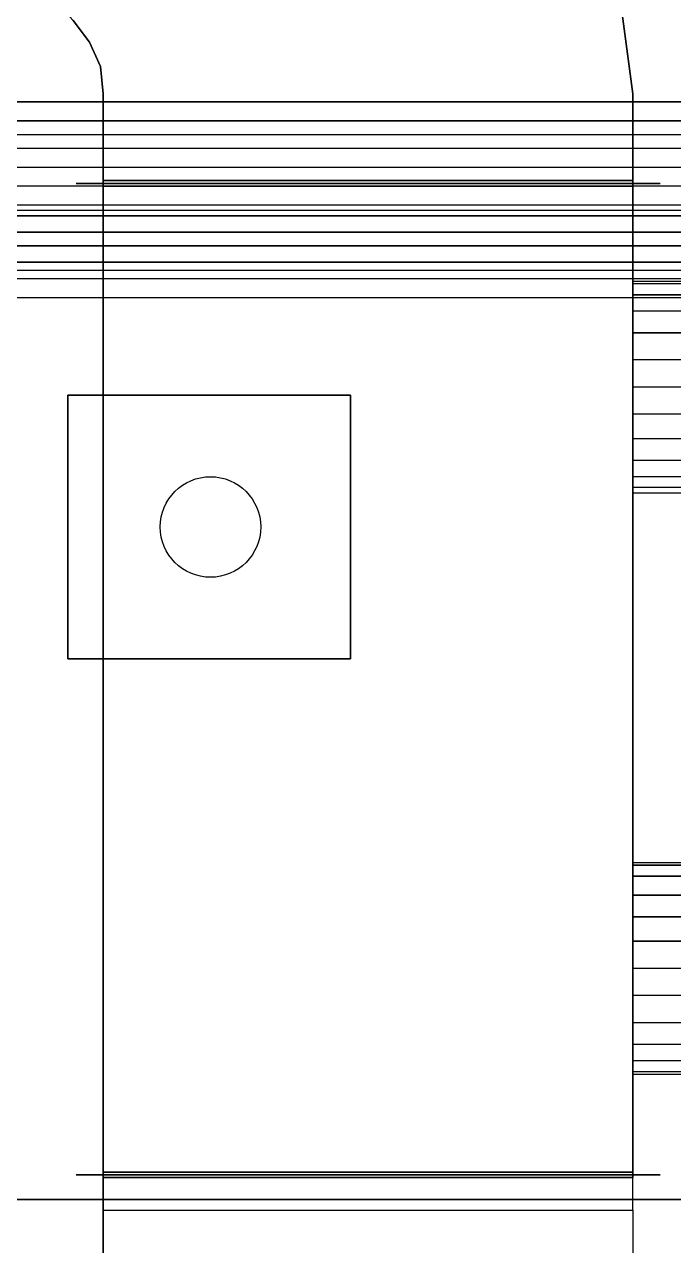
# Model space of a CAD drawing. Header units: metres. Extents: x 114 to 218, y 8 to 180.
# Drawn here: x 170.63 to 174.31, y 79.21 to 86.12 of the extents above; entities that cross this region are included whole.
import ezdxf

# ---------------------------------------------------------------- set-up
doc = ezdxf.new("R2010")
doc.units = ezdxf.units.M
doc.header["$MEASUREMENT"] = 0
for name, color, linetype in [('_Route', 7, 'Continuous'), ('E-LIGHT', 7, 'Continuous'), ('M-EA2S-Conn', 7, 'Continuous'), ('M-EA2S-Rect', 7, 'Continuous'), ('M-EA2S-Round', 7, 'Continuous'), ('PL-DCW-Pipe', 7, 'Continuous'), ('PL-DCW-Pipe_Fitting-Insulation', 7, 'Continuous'), ('PL-DHW-Pipe', 7, 'Continuous'), ('PL-DHW-Pipe_Fitting-Insulation', 7, 'Continuous'), ('PL-DHWR-Pipe', 7, 'Continuous'), ('PL-DHWR-Pipe_Fitting-Insulation', 7, 'Continuous'), ('S-3D-BEAM', 7, 'Continuous')]:
    doc.layers.add(name, color=color, linetype=linetype)

msp = doc.modelspace()

# ---------------------------------------------------------------- linework, layer by layer
at = {"layer": '_Route', "color": 4, "true_color": 0x00ffff}
for points in [[(126.489, 57.984), (150.623, 57.984), (150.623, 65.1518), (169.8193, 65.1518), (169.8193, 85.5019), (182.2324, 85.5019)], [(126.489, 57.984), (150.623, 57.984), (150.623, 65.1518), (169.8193, 65.1518), (169.8193, 85.5019), (182.2324, 85.5019)], [(193.461, 85.4557), (193.461, 85.0712), (169.3117, 85.0712), (169.3117, 65.721), (150.623, 65.721), (150.623, 77.2265), (141.1786, 77.2265), (140.8402, 77.2265), (130.5806, 77.2265), (130.2422, 77.2265), (126.489, 77.2265)], [(193.461, 85.4557), (193.461, 85.0712), (169.3117, 85.0712), (169.3117, 65.721), (150.623, 65.721), (150.623, 77.2265), (141.1786, 77.2265), (140.8402, 77.2265), (130.5806, 77.2265), (130.2422, 77.2265), (126.489, 77.2265)], [(165.8816, 84.7328), (196.7835, 84.7328)], [(165.8816, 84.7328), (196.7835, 84.7328)]]:
    msp.add_lwpolyline(points, dxfattribs=at)
at = {"layer": 'E-LIGHT', "color": 5, "true_color": 0x0000ff}
for points in [[(170.8807, 82.5332), (170.8807, 84.0252), (172.4804, 84.0252), (172.4804, 82.5332), (172.4804, 84.0252), (170.8807, 84.0252), (170.8807, 82.5332)], [(170.8807, 84.0252), (170.8807, 84.0252)], [(170.8807, 84.0252), (170.8807, 84.0252)], [(172.4804, 84.0252), (172.4804, 84.0252)], [(172.4804, 84.0252), (172.4804, 84.0252)], [(171.6805, 83.5638), (171.6805, 83.5638)], [(171.4037, 83.2715), (171.4037, 83.2715)], [(171.9728, 83.2715), (171.9728, 83.2715)], [(171.6805, 82.9946), (171.6805, 82.9946)], [(172.4804, 82.5332), (170.8807, 82.5332), (172.4804, 82.5332)], [(170.8807, 82.5332), (170.8807, 82.5332)], [(170.8807, 82.5332), (170.8807, 82.5332)], [(172.4804, 82.5332), (172.4804, 82.5332)], [(172.4804, 82.5332), (172.4804, 82.5332)]]:
    msp.add_lwpolyline(points, dxfattribs=at)
msp.add_circle((171.6882, 83.2792), 0.2846, dxfattribs=at)
msp.add_circle((171.6882, 83.2792), 0.2846, dxfattribs=at)
at = {"layer": 'M-EA2S-Conn', "color": 40, "true_color": 0xffbf00}
for points in [[(170.9268, 85.225), (170.9268, 85.225)], [(170.9268, 85.225), (174.2339, 85.225), (170.9268, 85.225)], [(170.9268, 85.225), (174.2339, 85.225), (170.9268, 85.225)], [(170.9268, 85.225), (170.9268, 85.225)], [(170.9268, 85.225), (170.9268, 85.225)], [(174.0801, 85.2404), (171.0806, 85.2404), (174.0801, 85.2404)], [(174.0801, 85.225), (171.0806, 85.225), (171.0806, 85.2404), (171.0806, 85.225), (174.0801, 85.225), (174.0801, 85.2404), (174.0801, 85.225)], [(171.0806, 85.2404), (171.0806, 85.2404)], [(171.0806, 85.225), (174.0801, 85.225), (171.0806, 85.225), (171.0806, 85.2096), (171.0806, 85.225)], [(171.0806, 85.225), (171.0806, 85.225)], [(171.0806, 85.225), (171.0806, 85.225)], [(171.0806, 85.225), (171.0806, 85.225)], [(174.0801, 85.2096), (171.0806, 85.2096), (174.0801, 85.2096)], [(171.0806, 85.2096), (171.0806, 85.2096)], [(174.0801, 85.2404), (174.0801, 85.2404)], [(174.0801, 85.2096), (174.0801, 85.225), (174.0801, 85.2096)], [(174.0801, 85.225), (174.0801, 85.225)], [(174.0801, 85.225), (174.0801, 85.225)], [(174.0801, 85.2096), (174.0801, 85.2096)], [(174.2339, 85.225), (174.2339, 85.225)], [(174.2339, 85.225), (174.2339, 85.225)], [(174.2339, 79.6107), (170.9268, 79.6107), (174.2339, 79.6107)], [(170.9268, 79.6107), (170.9268, 79.6107)], [(174.2339, 79.6107), (170.9268, 79.6107)], [(174.2339, 79.6107), (170.9268, 79.6107)], [(170.9268, 79.6107), (170.9268, 79.6107)], [(171.0806, 79.626), (174.0801, 79.626), (171.0806, 79.626)], [(171.0806, 79.6107), (174.0801, 79.6107), (174.0801, 79.626), (174.0801, 79.6107), (171.0806, 79.6107), (171.0806, 79.626), (171.0806, 79.6107)], [(171.0806, 79.626), (171.0806, 79.626)], [(174.0801, 79.5953), (174.0801, 79.6107), (171.0806, 79.6107), (171.0806, 79.5953), (171.0806, 79.6107), (174.0801, 79.6107), (174.0801, 79.5953)], [(171.0806, 79.6107), (171.0806, 79.6107)], [(171.0806, 79.6107), (171.0806, 79.6107)], [(171.0806, 79.5953), (174.0801, 79.5953), (171.0806, 79.5953)], [(171.0806, 79.5953), (171.0806, 79.5953)], [(174.0801, 79.626), (174.0801, 79.626)], [(174.0801, 79.6107), (174.0801, 79.6107)], [(174.0801, 79.6107), (174.0801, 79.6107)], [(174.0801, 79.6107), (174.0801, 79.6107)], [(174.0801, 79.6107), (174.0801, 79.6107)], [(174.0801, 79.5953), (174.0801, 79.5953)], [(174.2339, 79.6107), (174.2339, 79.6107)], [(174.2339, 79.6107), (174.2339, 79.6107)], [(174.2339, 79.6107), (174.2339, 79.6107)]]:
    msp.add_lwpolyline(points, dxfattribs=at)
at = {"layer": 'M-EA2S-Rect', "color": 40, "true_color": 0xffbf00}
for points in [[(170.9115, 86.1479), (170.773, 86.3017), (172.8957, 88.4244), (173.0341, 88.2706), (173.6032, 87.5322), (173.0341, 88.2706), (172.8957, 88.4244), (170.773, 86.3017), (170.9115, 86.1479), (171.0037, 86.0248), (170.9115, 86.1479)], [(174.0801, 85.7326), (173.957, 86.6555), (174.0801, 85.7326)], [(171.0037, 86.0248), (171.0653, 85.8864), (171.0037, 86.0248)], [(171.0037, 86.0248), (171.0037, 86.0248)], [(171.0037, 86.0248), (171.0037, 86.0248)], [(171.0653, 85.8864), (171.0806, 85.7326), (171.0653, 85.8864)], [(171.0653, 85.8864), (171.0653, 85.8864)], [(171.0806, 85.7326), (171.0806, 85.225), (171.0806, 85.7326)], [(171.0806, 85.7326), (171.0806, 85.7326)], [(174.0801, 85.7326), (174.0801, 85.225), (174.0801, 85.7326)], [(174.0801, 85.7326), (174.0801, 85.7326)], [(171.0806, 85.225), (174.0801, 85.225), (174.0801, 79.6107), (174.0801, 85.225), (171.0806, 85.225), (171.0806, 79.6107), (174.0801, 79.6107), (171.0806, 79.6107), (171.0806, 85.225)], [(171.0806, 85.225), (171.0806, 85.225)], [(171.0806, 85.225), (174.0801, 85.225), (171.0806, 85.225)], [(171.0806, 85.225), (171.0806, 85.225)], [(174.0801, 85.225), (174.0801, 85.225)], [(174.0801, 85.225), (174.0801, 85.225)], [(171.0806, 79.6107), (171.0806, 79.6107)], [(171.0806, 79.6107), (171.0806, 79.6107)], [(174.0801, 79.4107), (174.0801, 79.6107), (171.0806, 79.6107), (171.0806, 79.4107), (174.0801, 79.4107), (174.0801, 79.6107), (171.0806, 79.6107)], [(171.0806, 79.4107), (171.0806, 79.6107)], [(171.0806, 79.6107), (171.0806, 79.6107)], [(174.0801, 79.6107), (174.0801, 79.6107)], [(174.0801, 79.6107), (174.0801, 79.6107)], [(174.0801, 79.6107), (174.0801, 79.6107)], [(171.0806, 79.4107), (171.0806, 77.9341), (171.0806, 79.4107), (174.0801, 79.4107), (174.0801, 77.9341)], [(171.0806, 79.4107), (171.0806, 79.4107)], [(174.0801, 79.4107), (174.0801, 77.9341)], [(174.0801, 79.4107), (174.0801, 79.4107)], [(174.0801, 79.4107), (174.0801, 79.4107)]]:
    msp.add_lwpolyline(points, dxfattribs=at)
at = {"layer": 'M-EA2S-Round', "color": 40, "true_color": 0xffbf00}
for points in [[(174.0801, 84.2252), (174.0801, 84.379), (174.0801, 84.5021), (174.0801, 84.5943), (174.0801, 84.6559), (174.0801, 84.6712), (174.0801, 84.6559), (174.0801, 84.5943)], [(174.0801, 84.6712), (175.2798, 84.6712)], [(174.0801, 84.6712), (174.0801, 84.6712)], [(175.2798, 84.5943), (175.2798, 84.5021), (174.0801, 84.5021), (174.0801, 84.5943), (175.2798, 84.5943), (175.2798, 84.6559), (174.0801, 84.6559)], [(175.2798, 84.6559), (174.0801, 84.6559)], [(174.0801, 84.6559), (174.0801, 84.6559)], [(174.0801, 84.6559), (174.0801, 84.6559)], [(175.2798, 84.5943), (174.0801, 84.5943)], [(174.0801, 84.5943), (174.0801, 84.5943)], [(174.0801, 84.5943), (174.0801, 84.5943)], [(175.2798, 84.5021), (175.2798, 84.379), (174.0801, 84.379), (174.0801, 84.5021)], [(175.2798, 84.5021), (174.0801, 84.5021)], [(174.0801, 84.5021), (174.0801, 84.5021)], [(174.0801, 84.5021), (174.0801, 84.5021)], [(175.2798, 84.379), (175.2798, 84.2252), (174.0801, 84.2252), (174.0801, 84.379)], [(174.0801, 84.379), (175.2798, 84.379)], [(174.0801, 84.379), (174.0801, 84.379)], [(174.0801, 84.379), (174.0801, 84.379)], [(175.2798, 84.0714), (175.2798, 84.2252), (174.0801, 84.2252), (174.0801, 84.0714)], [(175.2798, 84.2252), (175.2798, 84.0714), (174.0801, 84.0714), (174.0801, 84.2252)], [(174.0801, 84.2252), (174.0801, 84.2252)], [(174.0801, 84.2252), (174.0801, 84.2252)], [(175.2798, 83.9175), (175.2798, 84.0714), (174.0801, 84.0714), (174.0801, 83.9175)], [(175.2798, 84.0714), (175.2798, 83.9175), (174.0801, 83.9175), (174.0801, 84.0714)], [(174.0801, 84.0714), (174.0801, 84.0714)], [(174.0801, 84.0714), (174.0801, 84.0714)], [(175.2798, 83.7791), (175.2798, 83.9175), (174.0801, 83.9175), (174.0801, 83.7791)], [(175.2798, 83.9175), (175.2798, 83.7791), (174.0801, 83.7791), (174.0801, 83.9175)], [(174.0801, 83.9175), (174.0801, 83.9175)], [(174.0801, 83.9175), (174.0801, 83.9175)], [(175.2798, 83.6561), (175.2798, 83.7791), (174.0801, 83.7791), (174.0801, 83.6561)], [(175.2798, 83.7791), (175.2798, 83.6561), (174.0801, 83.6561), (174.0801, 83.7791)], [(174.0801, 83.7791), (174.0801, 83.7791)], [(174.0801, 83.7791), (174.0801, 83.7791)], [(175.2798, 83.5638), (175.2798, 83.6561), (174.0801, 83.6561), (174.0801, 83.5638)], [(175.2798, 83.6561), (175.2798, 83.5638), (174.0801, 83.5638), (174.0801, 83.6561)], [(174.0801, 83.6561), (174.0801, 83.6561)], [(174.0801, 83.6561), (174.0801, 83.6561)], [(175.2798, 83.5022), (175.2798, 83.5638), (174.0801, 83.5638), (174.0801, 83.5022)], [(175.2798, 83.5638), (175.2798, 83.5022), (174.0801, 83.5022), (174.0801, 83.5638)], [(174.0801, 83.5638), (174.0801, 83.5638)], [(174.0801, 83.5638), (174.0801, 83.5638)], [(175.2798, 83.4715), (175.2798, 83.5022), (174.0801, 83.5022), (174.0801, 83.4715)], [(175.2798, 83.5022), (175.2798, 83.4715), (174.0801, 83.4715), (174.0801, 83.5022)], [(174.0801, 83.5022), (174.0801, 83.5022)], [(174.0801, 83.5022), (174.0801, 83.5022)], [(174.0801, 83.4715), (174.0801, 83.4715)], [(174.0801, 81.3796), (175.2798, 81.3796), (175.2798, 81.3642), (174.0801, 81.3642), (174.0801, 81.3796)], [(174.0801, 81.3796), (174.0801, 81.3642), (175.2798, 81.3642), (175.2798, 81.3796)], [(174.0801, 81.3796), (174.0801, 81.3796)], [(175.2798, 81.3642), (175.2798, 81.3027), (174.0801, 81.3027), (174.0801, 81.3642)], [(174.0801, 81.3642), (174.0801, 81.3027), (175.2798, 81.3027), (175.2798, 81.3642)], [(174.0801, 81.3642), (174.0801, 81.3642)], [(174.0801, 81.3642), (174.0801, 81.3642)], [(175.2798, 81.3027), (175.2798, 81.195), (174.0801, 81.195), (174.0801, 81.3027)], [(174.0801, 81.3027), (174.0801, 81.195), (175.2798, 81.195), (175.2798, 81.3027)], [(174.0801, 81.3027), (174.0801, 81.3027)], [(174.0801, 81.3027), (174.0801, 81.3027)], [(175.2798, 81.195), (175.2798, 81.0719), (174.0801, 81.0719), (174.0801, 81.195)], [(174.0801, 81.195), (174.0801, 81.0719), (175.2798, 81.0719), (175.2798, 81.195)], [(174.0801, 81.195), (174.0801, 81.195)], [(174.0801, 81.195), (174.0801, 81.195)], [(175.2798, 81.0719), (175.2798, 80.9335), (174.0801, 80.9335), (174.0801, 81.0719)], [(174.0801, 81.0719), (174.0801, 80.9335), (175.2798, 80.9335), (175.2798, 81.0719)], [(174.0801, 81.0719), (174.0801, 81.0719)], [(174.0801, 81.0719), (174.0801, 81.0719)], [(174.0801, 80.9335), (174.0801, 80.7797)], [(175.2798, 80.9335), (175.2798, 80.7797), (174.0801, 80.7797), (174.0801, 80.9335)], [(174.0801, 80.9335), (174.0801, 80.9335)], [(174.0801, 80.9335), (174.0801, 80.9335)], [(175.2798, 80.6259), (175.2798, 80.7797), (174.0801, 80.7797), (174.0801, 80.6259)], [(175.2798, 80.7797), (175.2798, 80.6259), (174.0801, 80.6259), (174.0801, 80.7797)], [(174.0801, 80.7797), (174.0801, 80.7797)], [(174.0801, 80.7797), (174.0801, 80.7797)], [(175.2798, 80.472), (175.2798, 80.6259), (174.0801, 80.6259), (174.0801, 80.472)], [(175.2798, 80.6259), (175.2798, 80.472), (174.0801, 80.472), (174.0801, 80.6259)], [(174.0801, 80.6259), (174.0801, 80.6259)], [(174.0801, 80.6259), (174.0801, 80.6259)], [(175.2798, 80.349), (175.2798, 80.472), (174.0801, 80.472), (174.0801, 80.349)], [(175.2798, 80.472), (175.2798, 80.349), (174.0801, 80.349), (174.0801, 80.472)], [(174.0801, 80.472), (174.0801, 80.472)], [(174.0801, 80.472), (174.0801, 80.472)], [(175.2798, 80.2567), (175.2798, 80.349), (174.0801, 80.349), (174.0801, 80.2567)], [(175.2798, 80.349), (175.2798, 80.2567), (174.0801, 80.2567), (174.0801, 80.349)], [(174.0801, 80.349), (174.0801, 80.349)], [(174.0801, 80.349), (174.0801, 80.349)], [(175.2798, 80.1952), (175.2798, 80.2567), (174.0801, 80.2567), (174.0801, 80.1952)], [(175.2798, 80.2567), (175.2798, 80.1952), (174.0801, 80.1952), (174.0801, 80.2567)], [(174.0801, 80.2567), (174.0801, 80.2567)], [(174.0801, 80.2567), (174.0801, 80.2567)], [(175.2798, 80.1798), (175.2798, 80.1952), (174.0801, 80.1952), (174.0801, 80.1798)], [(175.2798, 80.1952), (175.2798, 80.1798), (174.0801, 80.1798), (174.0801, 80.1952)], [(174.0801, 80.1952), (174.0801, 80.1952)], [(174.0801, 80.1952), (174.0801, 80.1952)], [(174.0801, 80.1798), (174.0801, 80.1798)]]:
    msp.add_lwpolyline(points, dxfattribs=at)
at = {"layer": 'PL-DCW-Pipe', "color": 152, "true_color": 0x006edd}
for points in [[(165.8816, 84.7789), (185.2318, 84.7789)], [(185.2318, 84.7789), (165.8816, 84.7789)], [(165.8816, 84.7789), (185.2318, 84.7789)], [(185.2318, 84.7789), (165.8816, 84.7789)], [(165.8816, 84.7328), (185.2318, 84.7328)], [(165.8816, 84.7328), (165.8816, 84.7328), (185.2318, 84.7328)], [(165.8816, 84.7328), (185.2318, 84.7328)], [(165.8816, 84.7328), (165.8816, 84.7328), (185.2318, 84.7328)], [(165.8816, 84.6866), (185.2318, 84.6866)], [(165.8816, 84.6866), (185.2318, 84.6866)], [(165.8816, 84.6866), (185.2318, 84.6866)], [(165.8816, 84.6866), (185.2318, 84.6866)]]:
    msp.add_lwpolyline(points, dxfattribs=at)
at = {"layer": 'PL-DCW-Pipe_Fitting-Insulation', "color": 7, "true_color": 0xfafafa}
for points in [[(165.8816, 84.8712), (185.2318, 84.8712)], [(185.2318, 84.8712), (165.8816, 84.8712)], [(165.8816, 84.8712), (185.2318, 84.8712)], [(185.2318, 84.8712), (165.8816, 84.8712)], [(165.8816, 84.7328), (185.2318, 84.7328)], [(165.8816, 84.7328), (165.8816, 84.7328), (185.2318, 84.7328)], [(165.8816, 84.7328), (185.2318, 84.7328)], [(165.8816, 84.7328), (165.8816, 84.7328), (185.2318, 84.7328)], [(165.8816, 84.579), (185.2318, 84.579)], [(165.8816, 84.579), (185.2318, 84.579)], [(165.8816, 84.579), (185.2318, 84.579)], [(165.8816, 84.579), (185.2318, 84.579)]]:
    msp.add_lwpolyline(points, dxfattribs=at)
at = {"layer": 'PL-DHW-Pipe', "color": 1, "true_color": 0xff0000}
for points in [[(169.9424, 85.5788), (169.9424, 85.5634), (169.9424, 85.5019), (169.9424, 85.4403), (169.9424, 85.4249), (169.9424, 85.4403), (169.9424, 85.5019), (169.9424, 85.5634), (169.9424, 85.5788), (182.2324, 85.5788)], [(182.2324, 85.5788), (169.9424, 85.5788)], [(169.9424, 85.5788), (169.9424, 85.5634), (169.9424, 85.5019), (169.9424, 85.4403), (169.9424, 85.4249), (169.9424, 85.4403), (169.9424, 85.5019), (169.9424, 85.5634), (169.9424, 85.5788), (182.2324, 85.5788)], [(182.2324, 85.5788), (169.9424, 85.5788)], [(169.9424, 85.5019), (182.2324, 85.5019)], [(169.9424, 85.5019), (169.9424, 85.5019), (182.2324, 85.5019)], [(169.9424, 85.5019), (182.2324, 85.5019)], [(169.9424, 85.5019), (169.9424, 85.5019), (182.2324, 85.5019)], [(169.9424, 85.4249), (182.2324, 85.4249)], [(169.9424, 85.4249), (182.2324, 85.4249)], [(169.9424, 85.4249), (182.2324, 85.4249)], [(169.9424, 85.4249), (182.2324, 85.4249)]]:
    msp.add_lwpolyline(points, dxfattribs=at)
at = {"layer": 'PL-DHW-Pipe_Fitting-Insulation', "color": 7, "true_color": 0xfafafa}
for points in [[(169.9424, 85.6864), (169.9424, 85.6557), (169.9424, 85.5942), (169.9424, 85.5019), (169.9424, 85.4096), (169.9424, 85.348), (169.9424, 85.3173), (169.9424, 85.348), (169.9424, 85.4096), (169.9424, 85.5019), (169.9424, 85.5942), (169.9424, 85.6557), (169.9424, 85.6864), (182.2324, 85.6864)], [(182.2324, 85.6864), (169.9424, 85.6864)], [(169.9424, 85.6864), (169.9424, 85.6557), (169.9424, 85.5942), (169.9424, 85.5019), (169.9424, 85.4096), (169.9424, 85.348), (169.9424, 85.3173), (169.9424, 85.348), (169.9424, 85.4096), (169.9424, 85.5019), (169.9424, 85.5942), (169.9424, 85.6557), (169.9424, 85.6864), (182.2324, 85.6864)], [(182.2324, 85.6864), (169.9424, 85.6864)], [(169.9424, 85.5019), (182.2324, 85.5019)], [(169.9424, 85.5019), (169.9424, 85.5019), (182.2324, 85.5019)], [(169.9424, 85.5019), (182.2324, 85.5019)], [(169.9424, 85.5019), (169.9424, 85.5019), (182.2324, 85.5019)], [(169.9424, 85.3173), (182.2324, 85.3173)], [(169.9424, 85.3173), (182.2324, 85.3173)], [(169.9424, 85.3173), (182.2324, 85.3173)], [(169.9424, 85.3173), (182.2324, 85.3173)]]:
    msp.add_lwpolyline(points, dxfattribs=at)
at = {"layer": 'PL-DHWR-Pipe', "color": 30, "true_color": 0xff7f00}
for points in [[(193.4303, 85.1019), (169.3579, 85.1019)], [(193.4303, 85.1019), (169.3579, 85.1019)], [(193.4303, 85.1019), (169.3579, 85.1019)], [(193.4303, 85.1019), (169.3579, 85.1019)], [(193.4303, 85.0712), (169.3579, 85.0712)], [(193.4303, 85.0712), (193.4303, 85.0712), (169.3579, 85.0712)], [(193.4303, 85.0712), (169.3579, 85.0712)], [(193.4303, 85.0712), (193.4303, 85.0712), (169.3579, 85.0712)], [(193.4303, 85.0404), (169.3579, 85.0404)], [(169.3579, 85.0404), (193.4303, 85.0404)], [(193.4303, 85.0404), (169.3579, 85.0404)], [(169.3579, 85.0404), (193.4303, 85.0404)]]:
    msp.add_lwpolyline(points, dxfattribs=at)
at = {"layer": 'PL-DHWR-Pipe_Fitting-Insulation', "color": 7, "true_color": 0xfafafa}
for points in [[(193.4303, 85.2096), (169.3579, 85.2096)], [(193.4303, 85.2096), (169.3579, 85.2096)], [(193.4303, 85.2096), (169.3579, 85.2096)], [(193.4303, 85.2096), (169.3579, 85.2096)], [(193.4303, 85.0712), (169.3579, 85.0712)], [(193.4303, 85.0712), (193.4303, 85.0712), (169.3579, 85.0712)], [(193.4303, 85.0712), (169.3579, 85.0712)], [(193.4303, 85.0712), (193.4303, 85.0712), (169.3579, 85.0712)], [(193.4303, 84.9481), (169.3579, 84.9481)], [(169.3579, 84.9481), (193.4303, 84.9481)], [(193.4303, 84.9481), (169.3579, 84.9481)], [(169.3579, 84.9481), (193.4303, 84.9481)]]:
    msp.add_lwpolyline(points, dxfattribs=at)
at = {"layer": 'S-3D-BEAM', "color": 4, "true_color": 0x00ffff}
for points in [[(201.7979, 79.4722), (167.1429, 79.4722), (201.7979, 79.4722)], [(167.1429, 78.2725), (167.1429, 79.4722), (167.1429, 79.4722), (201.7979, 79.4722), (201.7979, 78.2725), (167.1429, 78.2725)], [(167.1429, 79.4722), (167.1429, 78.2725), (167.1429, 78.2725), (201.7979, 78.2725), (201.7979, 79.4722), (167.1429, 79.4722)], [(201.7979, 79.4722), (167.1429, 79.4722), (201.7979, 79.4722)], [(167.1429, 78.8877), (167.1429, 79.4722), (167.1429, 79.4722), (201.7979, 79.4722), (201.7979, 78.8877), (167.1429, 78.8877)], [(167.1429, 78.8877), (167.1429, 79.4722), (167.1429, 78.8877), (167.1429, 78.8877), (201.7979, 78.8877), (201.7979, 79.4722), (167.1429, 79.4722), (167.1429, 79.4722), (167.1429, 78.2725), (167.1429, 78.8416)]]:
    msp.add_lwpolyline(points, dxfattribs=at)

doc.saveas('drawing.dxf')
